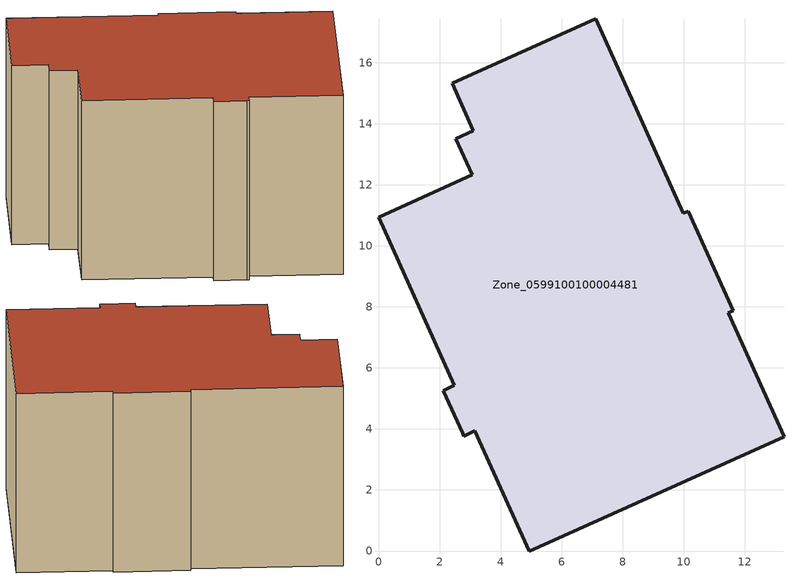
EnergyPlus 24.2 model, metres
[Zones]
Zone_0599100100004481
 floor ground (C_G): 2.41,15.32 7.12,17.43 9.99,11.07 10.15,11.13 11.62,7.87 11.46,7.8 13.29,3.75 4.94,0 3.16,3.93 2.8,3.77 2.75,3.86 2.13,5.26 2.49,5.43 0,10.94 3.06,12.33 2.53,13.5 3.11,13.77 z0
 wall outside (C_F): 3.11,13.77 2.53,13.5 3.06,12.33 0,10.94 2.49,5.43 2.13,5.26 2.75,3.86 2.8,3.77 3.16,3.93 4.94,0 13.29,3.75 11.46,7.8 11.62,7.87 10.15,11.13 9.99,11.07 7.12,17.43 2.41,15.32 3.11,13.77 z0:9.05
 roof outside (C_R): 7.12,17.43 2.41,15.32 3.11,13.77 2.53,13.5 3.06,12.33 0,10.94 2.49,5.43 2.13,5.26 2.75,3.86 2.8,3.77 3.16,3.93 4.94,0 13.29,3.75 11.46,7.8 11.62,7.87 10.15,11.13 9.99,11.07 z9.05
[BUILDING]
Pand.0599100100004481: North Axis=0; Terrain=City; Loads Convergence Tolerance Value=0.04; Temperature Convergence Tolerance Value=0.4; Solar Distribution=FullExterior; Maximum Number of Warmup Days=25; Minimum Number of Warmup Days=1
[Site:Location]
Rotterdam.The.Hague.AP_ZH_NLD Design_Conditions: Latitude=51.96; Longitude=4.45; Time Zone=1; Elevation=-4.5
[SITE:GROUNDTEMPERATURE:BUILDINGSURFACE]
18, 18, 18, 18, 18, 18, 18, 18, 18, 18, 18, 18
[MATERIAL] Thermal Absorptance=0.9; Solar Absorptance=0.7; Visible Absorptance=0.7
Name | Roughness | Thickness | Conductivity | Density | Specific Heat
G.D.2006-2014 | MediumSmooth | 0.15 | 0.06 | 540 | 1210
F.D.2006-2014 | Rough | 0.3 | 0.12 | 1920 | 840
R.D.2006-2014 | MediumRough | 0.2 | 0.08 | 1500 | 1000
[CONSTRUCTION]
C_G: G.D.2006-2014
C_F: F.D.2006-2014
C_R: R.D.2006-2014
[ZONE]
Zone_0599100100004481: Type=1; Multiplier=1; Ceiling Height=Autocalculate; Volume=Autocalculate; Floor Area=autocalculate; Part of Total Floor Area=Yes
[ZONEINFILTRATION:DESIGNFLOWRATE]
Infil_Zone_0599100100004481: Zone or ZoneList or Space or SpaceList=Zone_0599100100004481; Schedule=AlwaysOn; Design Flow Rate Calculation Method=Flow/Area; Flow Rate per Floor Area=0.0021; Constant Term Coefficient=1; Temperature Term Coefficient=0; Velocity Term Coefficient=0; Velocity Squared Term Coefficient=0
[HVACTEMPLATE:ZONE:IDEALLOADSAIRSYSTEM]
Zone_0599100100004481: Maximum Heating Supply Air Temperature=50; Minimum Cooling Supply Air Temperature=13; Maximum Heating Supply Air Humidity Ratio=0.0156; Minimum Cooling Supply Air Humidity Ratio=0.0077; Heating Limit=NoLimit; Cooling Limit=NoLimit; Dehumidification Control Type=ConstantSensibleHeatRatio; Cooling Sensible Heat Ratio=0.7; Dehumidification Setpoint=60; Humidification Control Type=None; Humidification Setpoint=30; Outdoor Air Method=None; Outdoor Air Flow Rate per Person=0.00944; Outdoor Air Flow Rate per Zone Floor Area=0; Outdoor Air Flow Rate per Zone=0; Demand Controlled Ventilation Type=None; Outdoor Air Economizer Type=NoEconomizer; Heat Recovery Type=None; Sensible Heat Recovery Effectiveness=0.7; Latent Heat Recovery Effectiveness=0.65
[ZONECONTROL:THERMOSTAT]
ThermostatControl_Zone_0599100100004481: Zone or ZoneList=Zone_0599100100004481; Control Type Schedule=DualSetpointControlType; Control 1=Thermostat_Zone_0599100100004481; Temperature Difference Between Cutout And Setpoint=0
[THERMOSTATSETPOINT:DUALSETPOINT]
Thermostat_Zone_0599100100004481: Heating Setpoint Temperature Schedule=HeatingSetpoint_Zone_0599100100004481; Cooling Setpoint Temperature Schedule=CoolingSetpoint_Zone_0599100100004481
[SCHEDULE:COMPACT]
HeatingSetpoint_Zone_0599100100004481: Through: 12/31, For: AllDays, Until: 24:00, 21
CoolingSetpoint_Zone_0599100100004481: Through: 12/31, For: AllDays, Until: 24:00, 24
DualSetpointControlType: Through: 12/31, For: AllDays, Until: 24:00, 4
AlwaysOn: Through: 12/31, For: AllDays, Until: 24:00, 1
